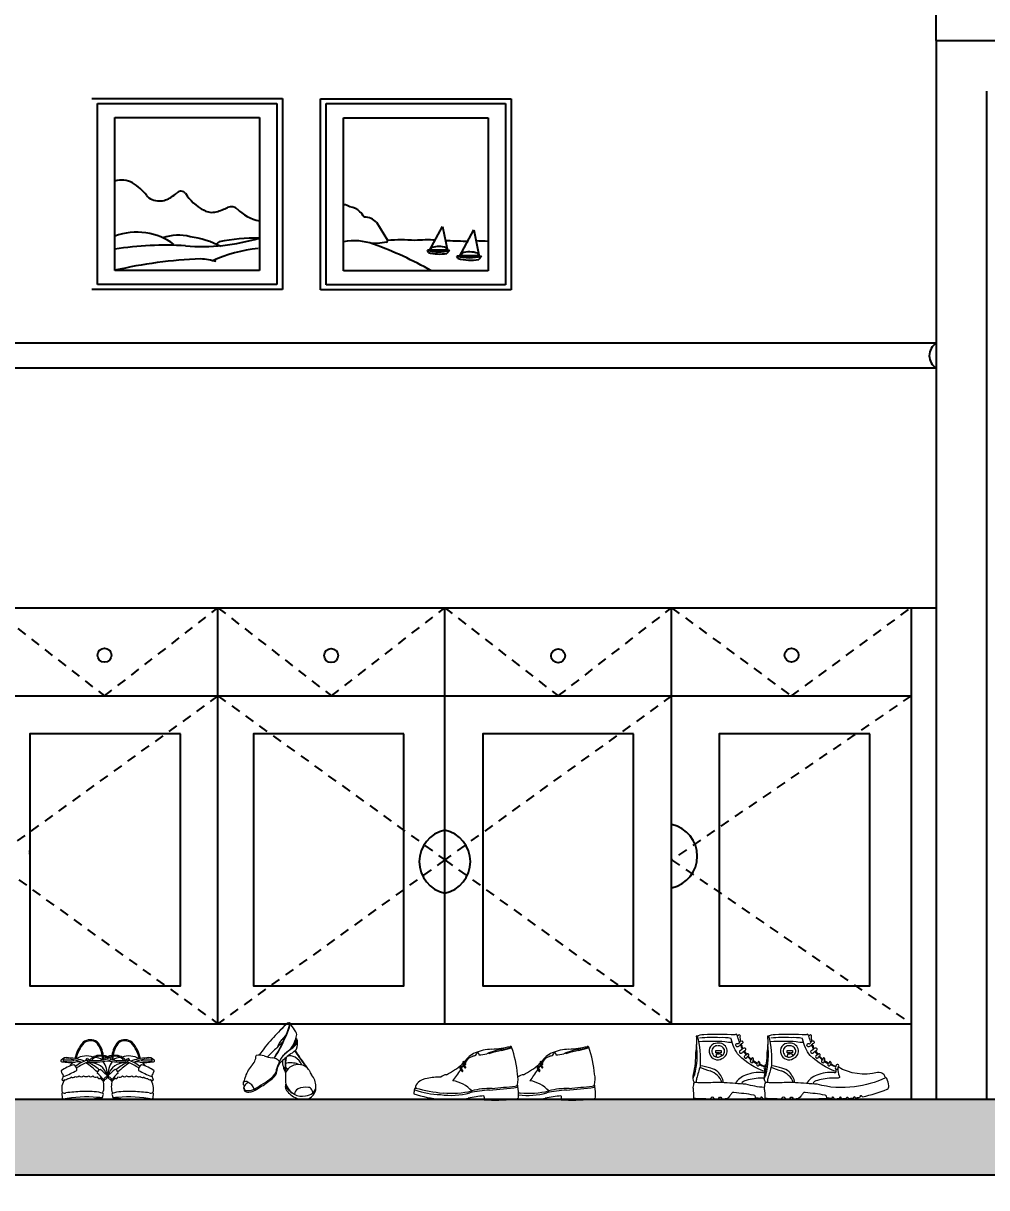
# Model space of a CAD drawing. Header units: feet. Extents: x 2272 to 4893, y 337 to 2916.
# Drawn here: x 2882.8 to 2959.3, y 1820.4 to 1912.8 of the extents above; entities that cross this region are included whole.
import ezdxf

# ---------------------------------------------------------------- set-up
doc = ezdxf.new("R2010")
doc.units = ezdxf.units.FT
doc.linetypes.add('JIS_02_0.7', pattern=[1.35, 0.75, -0.6])
doc.layers.add('cad-block.com', color=4, linetype='Continuous', lineweight=9)
doc.styles.get("Standard").update_dxf_attribs({"font": 'arial.ttf'})
doc.dimstyles.new('ISO-25', dxfattribs={"dimtxt": 2.5, "dimasz": 2.5, "dimexe": 1.25, "dimexo": 0.625, "dimtad": 1, "dimdec": 0, "dimlunit": 4, "dimtxsty": 'Standard', "dimcen": 2.5, "dimse1": 1, "dimse2": 1, "dimadec": 0, "dimazin": 0, "dimtfac": 1, "dimtdec": 0, "dimtmove": 0, "dimatfit": 3, "dimfxl": 1, "dimarcsym": 0})

# ---------------------------------------------------------------- blocks, each defined once
blk = doc.blocks.new('7')
at = {"layer": 'cad-block.com', "color": 20}
for centre, radius, start, end in [((5583.7, 14871.7), 74.4, 138.9442, 167.5065), ((5583.7, 14871.7), 72.1, 138.9442, 167.5065), ((5542.5, 14901), 24.7, 57.0768, 127.3678), ((5542.5, 14901), 22.4, 57.0768, 127.3678), ((5522.7, 14890.2), 43.4, 5.5276, 43.4895), ((5522.7, 14890.2), 45.7, 4.9849, 43.4895), ((5631.4, 14890.2), 45.7, 136.5105, 175.0151), ((5631.4, 14890.2), 43.4, 136.5105, 174.4724), ((5611.6, 14901), 24.7, 52.6322, 122.9232), ((5611.6, 14901), 22.4, 52.6322, 122.9232), ((5570.5, 14871.7), 72.1, 12.4935, 41.0558), ((5570.5, 14871.7), 74.4, 12.4935, 41.0558), ((5494.5, 14875.2), 14.7, 74.6811, 138.9378), ((5489.1, 14763.4), 126.3, 70.73, 85.7527), ((5535, 14851.7), 41.5, 71.1894, 121.2529), ((5561.2, 14867.1), 27.2, 88.786, 140.8868), ((5562, 14870), 22.6, 76.3652, 141.7391), ((5551.3, 14866.4), 23.6, 51.6514, 88.7356), ((5564.4, 14864), 30.4, 52.1351, 94.9948), ((5550.9, 14888.6), 15.7, 346.4834, 13.2228), ((5564.6, 14866.8), 25.3, 55.4141, 83.8417), ((5539.4, 14888.9), 29.4, 352.9545, 5.5313), ((5589.7, 14864), 30.4, 120.7917, 127.8649), ((5589.7, 14864), 30.4, 85.0052, 114.563), ((5589.6, 14866.8), 25.3, 96.1583, 112.2403), ((5614.7, 14888.9), 29.4, 174.4687, 187.0455), ((5592.2, 14870), 22.6, 38.2609, 103.6348), ((5603.2, 14888.6), 15.7, 166.7772, 193.5166), ((5602.8, 14866.4), 23.6, 91.2644, 128.3486), ((5592.9, 14867.1), 27.2, 39.1132, 91.214), ((5619.1, 14851.7), 41.5, 58.7471, 108.8106), ((5665.1, 14763.4), 126.3, 94.2473, 109.27), ((5659.6, 14875.2), 14.7, 41.0622, 105.3189), ((5484.6, 14883.4), 1.85, 126.8752, 278.823), ((5525.3, 14810.7), 66.8, 104.3418, 128.6826), ((5502.2, 14980.7), 100.6, 260.0509, 275.5472), ((5488.5, 14884.5), 1.3, 87.0433, 226.0678), ((5497.3, 14962.8), 79.8, 263.0133, 276.0443), ((5496.9, 14844.6), 42, 74.2479, 101.4332), ((5521.1, 14859.5), 24.3, 121.1352, 146.2367), ((5503.7, 14894.3), 11, 280.5029, 301.6422), ((5501.3, 14837), 48.7, 61.753, 81.7229), ((5503, 14865), 12, 354.2104, 61.4538), ((5517.3, 14864.9), 16.5, 64.6476, 108.6665), ((5555.9, 14817.6), 69.8, 107.5826, 128.4054), ((5592, 14746.4), 145.2, 112.6928, 122.3746), ((5534.8, 14884.8), 1.85, 125.2967, 218.7051), ((5441.7, 14739.7), 166.8, 46.6239, 56.7329), ((5537.2, 14883.5), 4.42, 109.2322, 141.235), ((5535.3, 14882.2), 1.97, 291.9885, 103.6744), ((5535.6, 14883), 4.66, 313.8807, 88.0951), ((5537.6, 14880.7), 1.62, 193.8798, 319.3546), ((5467, 14747.9), 150.1, 51.5682, 61.3996), ((5541.9, 14844.4), 35.3, 14.3402, 93.511), ((5550.6, 15007.1), 126.4, 265.1124, 284.3945), ((5550.5, 14991.7), 107.9, 264.4742, 285.2764), ((5563.7, 14858.4), 7.9, 102.4362, 177.9102), ((5518.9, 14805.3), 74.5, 38.191, 54.6694), ((5530.9, 14855.8), 45.4, 356.4465, 35.0697), ((5574.7, 14887.3), 3.7, 168.3421, 204.1391), ((5589.6, 14866.8), 25.3, 119.6188, 124.5859), ((5603.6, 14991.7), 107.9, 254.7236, 255.7428), ((5635.2, 14805.3), 74.5, 125.3306, 141.809), ((5603.5, 15007.1), 126.4, 257.9344, 274.8876), ((5623.3, 14855.8), 45.4, 144.9303, 183.5535), ((5612.2, 14844.4), 35.3, 86.489, 165.6598), ((5579.5, 14887.3), 3.7, 314.6753, 11.6579), ((5603.6, 14991.7), 107.9, 258.8874, 275.5258), ((5590.4, 14858.4), 7.9, 2.0898, 77.5638), ((5687.1, 14747.9), 150.1, 118.6004, 128.4318), ((5712.4, 14739.7), 166.8, 123.2671, 133.3761), ((5618.5, 14883), 4.66, 91.9049, 226.1193), ((5616.5, 14880.7), 1.62, 220.6454, 346.1202), ((5618.8, 14882.2), 1.97, 76.3256, 248.0115), ((5562.1, 14746.4), 145.2, 57.6254, 67.3072), ((5616.9, 14883.5), 4.42, 38.765, 70.7678), ((5598.2, 14817.6), 69.8, 51.5946, 72.4174), ((5619.3, 14884.8), 1.85, 321.2949, 54.7033), ((5652.8, 14837), 48.7, 98.2771, 118.247), ((5636.9, 14864.9), 16.5, 71.3335, 115.3524), ((5651.1, 14865), 12, 118.5462, 185.7896), ((5651.9, 14980.7), 100.6, 264.4528, 279.9491), ((5650.4, 14894.3), 11, 238.3578, 259.4971), ((5628.8, 14810.7), 66.8, 51.3174, 75.6582), ((5633, 14859.5), 24.3, 33.7633, 58.8648), ((5657.2, 14844.6), 42, 78.5668, 105.7521), ((5656.8, 14962.8), 79.8, 263.9557, 276.9867), ((5665.6, 14884.5), 1.3, 313.9322, 92.9567), ((5669.5, 14883.4), 1.85, 261.177, 53.1248), ((5510.7, 14868.9), 27.8, 192.3775, 218.776), ((5513.8, 14827.5), 29.2, 141.7239, 196.4633), ((5507.1, 14841), 22.5, 148.1838, 171.7335), ((5486.6, 14850.5), 6.58, 254.5208, 310.9122), ((4150.5, 17702.7), 3149.8, 295.1473, 295.6693), ((5492.4, 14849.4), 4.13, 248.7397, 340.4747), ((5498.4, 14854.1), 6.4, 251.0922, 328.2964), ((5507.1, 14854.6), 5.05, 229.6746, 327.2907), ((5514.8, 14858), 7.05, 240.5271, 313.3313), ((5523.9, 14857.6), 6.38, 228.0653, 317.6552), ((5533.9, 14859.9), 8.41, 231.6061, 308.3939), ((5543.2, 14856.3), 5.13, 215.6958, 317.86), ((5552.9, 14857.7), 7.56, 219.8477, 296.7445), ((5530.5, 14822.7), 43.9, 31.2815, 54.8502), ((5560, 14851.6), 3.84, 190.1271, 315.4144), ((5569.3, 14850.1), 6.62, 190.076, 256.1907), ((5532.8, 14831.8), 36.9, 339.3017, 18.7042), ((5569.2, 14844.5), 1.72, 208.6075, 42.151), ((5577.8, 14840.4), 11, 91.4483, 151.9801), ((5569, 14854.6), 9.08, 264.2127, 339.2158), ((5585.1, 14854.6), 9.08, 200.7842, 275.7873), ((5576.3, 14840.4), 11, 28.0199, 88.5517), ((5584.9, 14844.5), 1.72, 137.849, 331.3925), ((5621.3, 14831.8), 36.9, 161.2958, 200.6983), ((5623.6, 14822.7), 43.9, 125.1498, 148.7185), ((5584.8, 14850.1), 6.62, 283.8093, 349.924), ((5594.1, 14851.6), 3.84, 224.5856, 349.8729), ((5601.3, 14857.7), 7.56, 243.2555, 320.1523), ((5610.9, 14856.3), 5.13, 222.14, 324.3042), ((5620.3, 14859.9), 8.41, 231.6061, 308.3939), ((5630.2, 14857.6), 6.38, 222.3448, 311.9347), ((5639.3, 14858), 7.05, 226.6687, 299.4729), ((7003.6, 17702.7), 3149.8, 244.3307, 244.8527), ((5647, 14854.6), 5.05, 212.7093, 310.3254), ((5655.7, 14854.1), 6.4, 211.7036, 288.9078), ((5661.7, 14849.4), 4.13, 199.5253, 291.2603), ((5667.5, 14850.5), 6.58, 229.0878, 285.4792), ((5640.3, 14827.5), 29.2, 343.5367, 38.2761), ((5643.4, 14868.9), 27.8, 321.224, 347.6225), ((5647, 14841), 22.5, 8.2665, 31.8162), ((5489.6, 14815.9), 4.99, 138.9661, 218.1363), ((5490.3, 14831.1), 12.7, 249.2402, 282.5947), ((5540.7, 14449.4), 372.4, 92.4072, 97.3441), ((5534.1, 14538.2), 283.3, 85.0546, 91.8394), ((5569.5, 14853.7), 34.9, 251.7367, 266.3181), ((5584.6, 14853.7), 34.9, 273.6819, 288.2633), ((5620, 14538.2), 283.3, 88.1606, 94.9454), ((5613.4, 14449.4), 372.4, 82.6559, 87.5928), ((5663.8, 14831.1), 12.7, 257.4053, 290.7598), ((5664.5, 14815.9), 4.99, 321.8637, 41.0339), ((5492.3, 14810.6), 7.05, 161.5237, 218.7406), ((5535.1, 14546.2), 264.4, 85.3309, 100.5175), ((5520.7, 15086.8), 281, 264.2599, 278.8123), ((5549.8, 14693.1), 116.8, 81.934, 86.6533), ((5564, 14811.5), 3.5, 308.9862, 18.4703), ((5564, 14815.7), 4.5, 317.0847, 43.8763), ((5590.1, 14815.7), 4.5, 136.1237, 222.9153), ((5590.1, 14811.5), 3.5, 161.5297, 231.0138), ((5604.3, 14693.1), 116.8, 93.3467, 98.066), ((5633.4, 15086.8), 281, 261.1877, 275.7401), ((5619, 14546.2), 264.4, 79.4825, 94.6691), ((5661.8, 14810.6), 7.05, 321.2594, 18.4763)]:
    blk.add_arc(centre, radius, start, end, dxfattribs=at)
blk = doc.blocks.new('9')
at = {"layer": 'cad-block.com', "color": 20}
for centre, radius, start, end in [((10962.9, 10458), 6601.6, 136.4745, 137.07471), ((5659.8, 15182.4), 562.6, 328.013, 340.3036), ((6781.8, 14372), 874.5, 133.5148, 136.0164), ((5777, 15132.7), 437.2, 332.0799, 343.292), ((6197, 14986.1), 27.7, 104.4486, 138.5462), ((6195.2, 14988.7), 23.4, 102.2989, 131.7472), ((6132.7, 15016), 61.4, 337.7716, 353.8139), ((6192.4, 15009.4), 4.13, 324.9704, 123.1694), ((6191.3, 15009.4), 2.4, 356.459, 115.3521), ((5869.8, 14786.2), 396.4, 30.6514, 34.7743), ((6175.6, 14958.4), 46.1, 15.6976, 40.3565), ((6596, 14535.5), 627.2, 138.1358, 145.0286), ((6267.1, 14816.1), 160.5, 127.6903, 138.4175), ((6213.3, 14905.1), 67.3, 135.8939, 163.0044), ((6235.4, 14900.9), 86.9, 129.7097, 144.086), ((6130.9, 15011.8), 116.3, 306.1308, 319.661), ((6065, 15003.1), 157.6, 328.6751, 340.562), ((6156.5, 14981.4), 71.1, 311.6268, 330.032), ((6172.3, 14969), 53.9, 310.9719, 334.5764), ((6150.9, 14981.6), 69.9, 333.7291, 351.2336), ((6212.9, 14948.6), 5.82, 331.9137, 73.8983), ((6214.6, 14948.9), 7.08, 2.1125, 78.7689), ((6175.8, 14938.5), 47.1, 333.6796, 13.043), ((6210.4, 14944.4), 12, 319.211, 0.3711), ((6207.7, 14950.4), 14, 341.1802, 354.7485), ((6017.6, 14894.6), 53.2, 312.1633, 359.3859), ((6082.1, 14825.2), 69.7, 74.8236, 99.3394), ((6152.6, 15056.3), 172, 252.3053, 262.408), ((6552, 14472.5), 605.5, 131.9814, 136.5304), ((5887.4, 15060.2), 305.9, 324.8799, 334.4093), ((6224.5, 14848.4), 71.6, 131.5616, 160.4631), ((6527.7, 14466.1), 545.8, 127.1201, 131.898), ((6495.2, 14539.4), 480.4, 127.9911, 133.3999), ((5805.6, 15363.8), 592.6, 308.8045, 312.7146), ((6196, 14859.8), 32.7, 57.4644, 110.5699), ((6177.7, 14946), 49.3, 294.8554, 324.8558), ((6395.3, 15018.2), 212.1, 210.379, 218.2252), ((6396.6, 15018.9), 212.1, 210.2668, 218.2252), ((6151.1, 14774), 127.1, 140.3427, 162.7352), ((6124.1, 14840.4), 45.8, 44.1275, 82.777), ((6255.4, 14817), 112.9, 150.66, 166.0103), ((6198, 14834.8), 51.2, 132.776, 176.089), ((6204.7, 14869), 37.5, 168.3969, 206.8114), ((6192.9, 14862.6), 24.1, 206.0781, 228.8603), ((6183.5, 14849.4), 12.2, 167.8284, 216.8285), ((6681.2, 14863.5), 504.5, 177.6374, 182.1657), ((6224.8, 14809.1), 51.9, 81.1023, 153.5103), ((6100.6, 14842.1), 78.4, 352.8077, 5.6489), ((6437, 14855.6), 258.4, 172.9738, 181.2827), ((6218.1, 14880.2), 47.9, 214.4605, 228.8197), ((6200, 14863.9), 25.9, 214.7318, 235.2823), ((6197, 14781.7), 85.6, 89.9606, 102.2791), ((6194.6, 14769.8), 97.5, 75.7471, 88.5732), ((6177.4, 14830.9), 67.2, 25.44, 57.3095), ((6195.2, 14793.8), 74.3, 64.6034, 71.6288), ((5915.4, 14631.4), 404.3, 34.3815, 39.2023), ((5916.6, 14632.1), 404.3, 34.3815, 39.2023), ((6230.9, 14823.9), 36.5, 50.4037, 86.9925), ((5917.5, 14611.3), 414.3, 35.3634, 36.8418), ((5918.7, 14612), 414.3, 34.4754, 36.8418), ((6223.6, 14812.2), 50.2, 33.8166, 52.5013), ((8270, 14059.9), 2363, 161.4481, 161.8783), ((6000.9, 14955), 190, 297.9704, 309.3699), ((6076.2, 14869.6), 80.9, 300.9797, 324.3132), ((6082.5, 14865.2), 69, 304.2889, 331.8563), ((6125.3, 14836.4), 21.7, 319.9022, 5.0219), ((6113, 14845.1), 32.9, 337.7785, 358.7127), ((6193.9, 14845.6), 20.4, 189.7982, 220.8377), ((6204.1, 14841.3), 27.2, 173.3651, 199.4933), ((6276.6, 14821.8), 98.7, 173.9263, 187.0763), ((6229.8, 14803.3), 51.6, 172.8899, 194.0761), ((6313.6, 14852.7), 49.8, 194.6096, 216.419), ((6230.1, 14782.6), 59.3, 358.7071, 43.0604), ((6033.9, 14791.5), 10.3, 160.6197, 237.5182), ((6033.8, 14785.3), 13.6, 57.6685, 135.1526), ((6040.2, 14774.2), 14.7, 144.0648, 204.8888), ((6037.9, 14776.9), 11.3, 148.2568, 267.6058), ((6041.8, 14778.6), 18.3, 215.3959, 279.5007), ((6076, 14747.2), 59.5, 124.5336, 143.2207), ((6040.7, 14814), 48.5, 266.1611, 298.3969), ((6022.5, 14757.4), 43.6, 18.6751, 64.7755), ((6041.5, 14812.8), 52.4, 273.5947, 307.8999), ((5975.7, 14946.7), 196.2, 296.6762, 305.641), ((5883.3, 15113.4), 391.4, 299.1177, 306.8333), ((6201.5, 14779.8), 24, 168.7626, 213.4283), ((6188.5, 14784.8), 10.5, 145.9648, 218.4437), ((6242.1, 14810), 65.2, 197.1802, 241.2309), ((6241.3, 14820.3), 74.1, 214.5269, 245.6101), ((6262.1, 14831.8), 103.7, 218.9931, 245.2679), ((6237.4, 14749.1), 26.9, 119.5855, 172.1455), ((6253.9, 14694.4), 83.7, 84.5132, 110.8546), ((6260.3, 14761.1), 16.6, 28.5896, 84.7173), ((6244.9, 14777.6), 44.9, 296.6683, 344.0313), ((6242.4, 14753.6), 36, 6.5337, 25.3967), ((6261.7, 14780.1), 27.8, 306.4608, 2.4308), ((6235.1, 14777.7), 54.4, 346.8393, 2.5557), ((6239.6, 14804.9), 59.6, 240.9356, 281.1787), ((6242.1, 14807.8), 74, 251.5752, 288.067), ((6247.5, 14793.3), 47, 274.5619, 310.8079)]:
    blk.add_arc(centre, radius, start, end, dxfattribs=at)
blk = doc.blocks.new('36')
at = {"layer": 'cad-block.com', "color": 20}
for points in [[(4778.1, 13314.9, -0.039768), (4777.1, 13325.4, 0.611539), (4774.7, 13328.6, -0.342358), (4770.1, 13327.1, 0.885879), (4765.1, 13328.6, 0.029624), (4694.7, 13328.9, 0.079353), (4677.6, 13325.6, -0.064466), (4676.3, 13289.3, -0.051342), (4671.1, 13240.3, 0.2334), (4672.8, 13221.5)], [(4939, 13314.9, -0.039768), (4938, 13325.4, 0.611539), (4935.7, 13328.6, -0.342358), (4931.1, 13327.1, 0.885879), (4926, 13328.6, 0.029624), (4855.6, 13328.9, 0.079353), (4838.5, 13325.6, -0.064466), (4837.3, 13289.3, -0.051342), (4832, 13240.3, 0.2334), (4833.8, 13221.5)], [(4679.8, 13326.4, -0.079579), (4686.4, 13258.4, -0.012417), (4678.5, 13230.4, 0.109117), (4678.1, 13220.9, 0.109117)], [(4684.9, 13313.9, -0.038047), (4742.6, 13313.9, 0.121298), (4758.7, 13312.6)], [(4832, 13246.1, -0.10251), (4774.3, 13281.9, -0.111216), (4756.8, 13319.9, 0.3023), (4755.8, 13320.9, 0.061947), (4731.2, 13322.5, 0.030923), (4685.4, 13321.6)], [(4725.6, 13310, 0.549554), (4708.1, 13285.6, 0.485206), (4735.8, 13275.4, 0.40283), (4747, 13297.5, 0.367686), (4725, 13310)], [(4725.3, 13304, 0.555308), (4713.8, 13287.7, 0.506301), (4733.2, 13280.9, 0.414748), (4741.3, 13295.6, 0.364248), (4726.1, 13304.1)], [(4783.4, 13298.1, -0.131493), (4775.7, 13292.4, 0.470722), (4776.8, 13287.8, 0.480345), (4782.1, 13289.7, 0.010048), (4788.9, 13294.6, 0.515074), (4787.9, 13298.8, 0.174025), (4783.4, 13298.1, -0.042287), (4779.5, 13308.5, 0.199193), (4776.3, 13305.5, -0.24659), (4771.3, 13302, -0.628754), (4767.2, 13307.3, -0.41729), (4771.9, 13308.8, 0.193853), (4776.2, 13312.4, -0.388616), (4780.8, 13315.4, -0.057194), (4781.5, 13315, -0.323071), (4782.6, 13310.9, -0.41335), (4779.5, 13308.5)], [(4840.8, 13326.4, -0.079579), (4847.3, 13258.4, -0.012417), (4839.4, 13230.4, 0.109117), (4839.1, 13220.9, 0.109117)], [(4845.8, 13313.9, -0.038047), (4903.5, 13313.9, 0.121298), (4919.6, 13312.6)], [(4992.9, 13246.1, -0.10251), (4935.2, 13281.9, -0.111216), (4917.8, 13319.9, 0.3023), (4916.7, 13320.9, 0.061947), (4892.1, 13322.5, 0.030923), (4846.3, 13321.6)], [(4886.6, 13310, 0.549554), (4869.1, 13285.6, 0.485206), (4896.7, 13275.4, 0.40283), (4908, 13297.5, 0.367686), (4885.9, 13310)], [(4886.2, 13304, 0.555308), (4874.7, 13287.7, 0.506301), (4894.1, 13280.9, 0.414748), (4902.2, 13295.6, 0.364248), (4887, 13304.1)], [(4944.3, 13298.1, -0.131493), (4936.6, 13292.4, 0.470722), (4937.8, 13287.8, 0.480345), (4943, 13289.7, 0.010048), (4949.8, 13294.6, 0.515074), (4948.8, 13298.8, 0.174025), (4944.3, 13298.1, -0.042287), (4940.4, 13308.5, 0.199193), (4937.3, 13305.5, -0.24659), (4932.2, 13302, -0.628754), (4928.1, 13307.3, -0.41729), (4932.8, 13308.8, 0.193853), (4937.1, 13312.4, -0.388616), (4941.8, 13315.4, -0.057194), (4942.5, 13315, -0.323071), (4943.6, 13310.9, -0.41335), (4940.4, 13308.5)], [(4739.6, 13220.9, 0.152123), (4726.3, 13245.5, 0.102076), (4710.3, 13253.6, 0.037854), (4686.4, 13259.2)], [(4832.4, 13251.5, 0.104517), (4832, 13246.1, -0.7248), (4827.8, 13243.9, 0.124101), (4789.1, 13237.8, 0.183937), (4766, 13219)], [(4835.6, 13261.9, 0.251511), (4832.6, 13260.3, -0.200721), (4831.2, 13256.3, 0.626915), (4834, 13251.2, 0.626915)], [(4900.5, 13220.9, 0.152123), (4887.2, 13245.5, 0.102076), (4871.3, 13253.6, 0.037854), (4847.3, 13259.2)], [(4993.4, 13251.5, 0.104517), (4992.9, 13246.1, -0.7248), (4988.7, 13243.9, 0.124101), (4950, 13237.8, 0.183937), (4926.9, 13219)], [(4997.6, 13252.8, 0.110211), (5000.6, 13236.1, -0.65012), (4998.1, 13231.4, -0.006017), (4987.4, 13231.1, 0.087755), (4951.3, 13225.6, 0.255173), (4940.7, 13218.1)], [(5105.5, 13231.9, 0.029265), (5101.8, 13238.7, 0.254696), (5086.8, 13243.7, -0.197305), (4997.9, 13256.4)], [(4830.6, 13231.2, -0.002322), (4826.5, 13231.1, 0.087755), (4790.4, 13225.6, 0.255173), (4779.8, 13218.1)], [(4985.3, 13188.5, -0.141186), (4985.5, 13189, -0.315605), (4986.8, 13189, -0.099146), (4988.6, 13185.9, 0.191236), (4989.5, 13184.9, 0.09401), (4991.7, 13184.7, -0.020324), (4999.5, 13184.9, 0.239554), (5001.8, 13186.4, 0.05046), (5002.7, 13188.4, -0.565746), (5003.9, 13188.1, 0.093233), (5004.7, 13186, 0.154865), (5006, 13184.9, 0.10442), (5006.3, 13184.8, 0.006051), (5015.3, 13185, 0.158178), (5017.5, 13186.7, 0.056789), (5018.6, 13188.3, -0.573988), (5019.8, 13188.1, 0.043605), (5020.4, 13186.5, 0.401079), (5022.5, 13185.3, 0.006078), (5031.5, 13185.9, 0.241366), (5033.5, 13187.7, 0.060915), (5034, 13189.4, -0.5706), (5035.3, 13189.4, -0.049364), (5036.4, 13187.7, 0.257943), (5038, 13186.7, 0.007902), (5046.3, 13187.9, 0.240706), (5048.3, 13189.8, 0.058142), (5048.7, 13191.7, -0.565746), (5049.9, 13191.6, -0.050052), (5051.2, 13190.1, 0.253755), (5053.4, 13189.2, 0.055022), (5108.9, 13206.4, 0.354837), (5112.8, 13213.8, 0.043061), (5107.9, 13230.1, 0.692153), (5104.9, 13231.5, -0.078235), (5035, 13211.8, -0.108505), (4950.7, 13217.6, -0.008579), (4902, 13220.9, 0.012081), (4867.6, 13220.8, -0.052135), (4833.8, 13221.5, 0.069871), (4831.3, 13210.3, 0.006564), (4831.6, 13201.6, -0.08811), (4832.3, 13185.9, 0.006925), (4870, 13184.6, 0.240789), (4871.1, 13185.1), (4873.5, 13188.2, -0.32407), (4876.3, 13188.2), (4878.5, 13184.9, 0.222429), (4879.6, 13184.4)], [(4831.3, 13210.1, -0.053708), (4789.8, 13217.6, -0.008579), (4741.1, 13220.9, 0.012081), (4706.7, 13220.8, -0.052135), (4672.8, 13221.5, 0.069871), (4670.4, 13210.3, 0.006564), (4670.7, 13201.6, -0.08811), (4671.4, 13185.9, 0.006925), (4709.1, 13184.6, 0.240789), (4710.2, 13185.1), (4712.6, 13188.2, -0.32407), (4715.4, 13188.2), (4717.6, 13184.9, 0.222429), (4718.6, 13184.4)], [(4824.4, 13188.5, -0.144139), (4823.4, 13186.4, -0.161634), (4821.7, 13185.4, -0.006122), (4812.7, 13186, -0.328236), (4811.5, 13187.1, 0.021023), (4810.8, 13190.2, 0.387602), (4807.6, 13192.9, 0.020256), (4762.9, 13198.5, 0.297801), (4757.5, 13196.7, 0.020285), (4752.9, 13190.6, -0.274497), (4742.8, 13184.2, 0.008904), (4810.7, 13185.5, 0.287334), (4811.7, 13186.6)], [(4985.3, 13188.5, -0.144139), (4984.4, 13186.4, -0.161634), (4982.7, 13185.4, -0.006122), (4973.6, 13186, -0.328236), (4972.4, 13187.1, 0.021023), (4971.7, 13190.2, 0.387602), (4968.5, 13192.9, 0.020256), (4923.8, 13198.5, 0.297801), (4918.5, 13196.7, 0.020285), (4913.9, 13190.6, -0.274497), (4903.7, 13184.2, 0.008904), (4971.6, 13185.5, 0.287334), (4972.6, 13186.6)], [(4718.6, 13184.4, 0.001495), (4726.7, 13184.3, 0.237367), (4727.8, 13184.8), (4730.3, 13188.1, -0.32407), (4733.1, 13188.1), (4735.3, 13184.7, 0.222429), (4736.3, 13184.2, 0.001207), (4742.8, 13184.2, 0.001207)], [(4824.4, 13188.5, -0.141186), (4824.6, 13189, -0.315605), (4825.9, 13189, -0.099146), (4827.6, 13185.9, 0.191236), (4828.5, 13184.9, 0.09401), (4830.8, 13184.7, -0.020324), (4838.5, 13184.9, 0.146748), (4840.2, 13185.6, 0.146748)], [(4879.5, 13184.4, 0.001495), (4887.7, 13184.3, 0.237367), (4888.7, 13184.8), (4891.2, 13188.1, -0.32407), (4894, 13188.1), (4896.3, 13184.7, 0.222429), (4897.3, 13184.2, 0.001207), (4903.7, 13184.2, 0.001207)]]:
    blk.add_lwpolyline(points, format="xyb", dxfattribs=at)
for points in [[(4728.5, 13288.5), (4722.1, 13288.6), (4722.2, 13293.9), (4734.3, 13293.7), (4734.2, 13288.4), (4730.4, 13288.5)], [(4723.2, 13278.9), (4723.3, 13285.9), (4728.5, 13285.8)], [(4728.5, 13285.8), (4728.5, 13288.5)], [(4730.4, 13288.5), (4730.3, 13285.7)], [(4730.3, 13285.7), (4734, 13285.6), (4733.9, 13281.1)], [(4889.5, 13288.5), (4883, 13288.6), (4883.1, 13293.9), (4895.2, 13293.7), (4895.1, 13288.4), (4891.3, 13288.5)], [(4884.1, 13278.9), (4884.3, 13285.9), (4889.4, 13285.8)], [(4889.4, 13285.8), (4889.5, 13288.5)], [(4891.3, 13288.5), (4891.2, 13285.7)], [(4891.2, 13285.7), (4894.9, 13285.6), (4894.8, 13281.1)]]:
    blk.add_lwpolyline(points, dxfattribs=at)
for points in [[(4796.7, 13284.8, 0.267772), (4793.5, 13286.4, 0.112572), (4792.4, 13285.6, -0.354803), (4789.4, 13283, 0.155461), (4787.1, 13281.8, 1.352916), (4792.9, 13279, -0.103606), (4795.9, 13281.8, 0.333121)], [(4801, 13271.8, 1.770645), (4806.2, 13269.6, -0.100595), (4807.1, 13273, 0.436775), (4805.4, 13276.5, 0.539644), (4803.2, 13276, -0.301619)], [(4957.6, 13284.8, 0.267772), (4954.5, 13286.4, 0.112572), (4953.3, 13285.6, -0.354803), (4950.3, 13283, 0.155461), (4948, 13281.8, 1.352916), (4953.8, 13279, -0.103606), (4956.9, 13281.8, 0.333121)], [(4961.9, 13271.8, 1.770645), (4967.1, 13269.6, -0.100595), (4968, 13273, 0.436775), (4966.3, 13276.5, 0.539644), (4964.1, 13276, -0.301619)], [(4814.9, 13264.4, 1.624673), (4820.1, 13262.2, -0.254076), (4821.4, 13264.7, 0.393225), (4819.7, 13268.3, 0.676794), (4817.6, 13267, -0.28513)], [(4975.8, 13264.4, 1.624673), (4981, 13262.2, -0.254076), (4982.3, 13264.7, 0.393225), (4980.6, 13268.3, 0.676794), (4978.5, 13267, -0.28513)], [(4992.1, 13256.3, 1.357142), (4998, 13254.4, -0.336658), (4998.8, 13257.7, 0.341379), (4998.7, 13261.1, 0.444886), (4993.6, 13260.3, -0.200721)]]:
    blk.add_lwpolyline(points, format="xyb", close=True, dxfattribs=at)
for centre, radius, start, end in [((4506.1, 13283.8), 173.7, 344.9439, 7.8264), ((4671.3, 13284.2), 107.7, 15.8107, 23.4436), ((4850.5, 13333.3), 78.1, 194.6487, 196.2746), ((4850.5, 13333.3), 78.1, 199.9176, 208.31), ((4667, 13283.8), 173.7, 344.9439, 7.8264), ((4832.2, 13284.2), 107.7, 15.8107, 23.4436), ((5011.4, 13333.3), 78.1, 194.6487, 196.2746), ((5011.4, 13333.3), 78.1, 199.9176, 208.31), ((4850.5, 13333.3), 78.1, 212.4164, 219.8934), ((4843.2, 13326.1), 66.1, 210.4411, 219.1547), ((4851.8, 13333.7), 79.3, 222.7077, 230.7836), ((4843.2, 13326.1), 66.1, 222.9805, 232.3313), ((5011.4, 13333.3), 78.1, 212.4164, 219.8934), ((5004.1, 13326.1), 66.1, 210.4411, 219.1547), ((5012.8, 13333.7), 79.3, 222.7077, 230.7836), ((5004.1, 13326.1), 66.1, 222.9805, 232.3313), ((4750.3, 13392.9), 151.2, 244.7338, 254.201), ((4850.5, 13333.2), 78.1, 235.4737, 242.5181), ((4843.2, 13326), 66.1, 236.1855, 246.4173), ((4850.5, 13333.2), 78.1, 247.043, 256.2671), ((4843, 13295.8), 39, 235.0181, 254.2421), ((4911.2, 13392.9), 151.2, 244.7338, 254.201), ((5011.4, 13333.2), 78.1, 235.4737, 242.5181), ((5004.1, 13326), 66.1, 236.1855, 246.4173), ((5011.4, 13333.2), 78.1, 247.043, 256.2671), ((5003.9, 13295.8), 39, 235.0181, 254.2421), ((4899.6, 13119.9), 255.1, 152.2521, 154.2591), ((4695.5, 13206.6), 42.9, 20.1277, 71.5117), ((5060.5, 13119.9), 255.1, 152.2521, 154.2591), ((4856.5, 13206.6), 42.9, 20.1277, 71.5117)]:
    blk.add_arc(centre, radius, start, end, dxfattribs=at)
blk = doc.blocks.new('21')
at = {"layer": 'cad-block.com', "color": 20}
for centre, radius, start, end in [((4570.4, 13928.4), 82.9, 116.7574, 143.5295), ((4530, 14000.9), 7.17, 282.6577, 356.4154), ((4584.9, 13871.1), 141.1, 92.557, 111.5302), ((4540.1, 13998), 3.79, 23.2099, 140.4307), ((4546.5, 13997.8), 3.41, 149.7406, 195.826), ((4545.8, 14057.3), 60.5, 267.5502, 288.5017), ((4641.2, 13811.2), 203.5, 98.3274, 111.9636), ((4573.3, 14007.4), 6.67, 238.1694, 273.3444), ((4663.9, 13699.9), 314.1, 100.6227, 106.6923), ((4528, 14540.1), 530.4, 275.4778, 281.0295), ((4548.6, 14270.9), 268.4, 282.3346, 288.2628), ((4603.3, 14079.7), 67.7, 277.1448, 293.2614), ((4629.9, 14018.6), 1.03, 273.3444, 119.1608), ((4631.3, 14017.3), 2, 3.3444, 105.0405), ((4631.3, 14017.3), 2, 318.3534, 3.3444), ((4349.6, 13917.2), 300.8, 4.9981, 19.4437), ((4781.4, 13928.4), 82.9, 116.7574, 143.5295), ((4741, 14000.9), 7.17, 282.6577, 356.4154), ((4795.9, 13871.1), 141.1, 92.557, 111.5302), ((4751.1, 13998), 3.79, 23.2099, 140.4307), ((4757.5, 13997.8), 3.41, 149.7406, 195.826), ((4756.8, 14057.3), 60.5, 267.5502, 288.5017), ((4852.2, 13811.2), 203.5, 98.3274, 111.9636), ((4784.3, 14007.4), 6.67, 238.1694, 273.3444), ((4874.9, 13699.9), 314.1, 100.6227, 106.6923), ((4739, 14540.1), 530.4, 275.4778, 281.0295), ((4759.6, 14270.9), 268.4, 282.3346, 288.2628), ((4814.3, 14079.7), 67.7, 277.1448, 293.2614), ((4840.9, 14018.6), 1.03, 273.3444, 119.1608), ((4842.3, 14017.3), 2, 3.3444, 105.0405), ((4842.3, 14017.3), 2, 318.3534, 3.3444), ((4560.6, 13917.2), 300.8, 4.9981, 19.4437), ((4327.1, 14180.8), 270.6, 298.2313, 308.8868), ((4493, 13965.2), 1.66, 24.8126, 206.0579), ((4460.7, 13983.5), 42.7, 324.9199, 337.4538), ((4499.2, 13970.4), 2.24, 78.7152, 185.3959), ((4513.7, 13972.4), 14.1, 156.1176, 179.1525), ((4494.7, 13969.4), 5.84, 337.0297, 32.9821), ((4518.4, 13979.2), 21.9, 213.4812, 230.5381), ((4502.3, 13977.5), 1.5, 2.8279, 160.1052), ((4503.5, 13970.4), 2.07, 41.6154, 134.0286), ((4511.3, 13971.5), 9.26, 177.4746, 236.4431), ((4505.2, 13976.1), 2.12, 132.525, 246.6741), ((4504.6, 13969.7), 0.946, 115.2448, 275.2433), ((4504.7, 13971.1), 0.757, 225.5364, 61.4885), ((4512.8, 13984.5), 13.4, 230.8116, 245.9435), ((4504.9, 13971.4), 2.62, 265.1008, 20.3326), ((4533.2, 13965), 28.5, 104.4524, 163.6145), ((4534.5, 13967.9), 26.2, 96.3972, 108.7669), ((4538.1, 14180.8), 270.6, 298.2313, 308.8868), ((4704, 13965.2), 1.66, 24.8126, 206.0579), ((4671.7, 13983.5), 42.7, 324.9199, 337.4538), ((4710.2, 13970.4), 2.24, 78.7152, 185.3959), ((4724.7, 13972.4), 14.1, 156.1176, 179.1525), ((4705.7, 13969.4), 5.84, 337.0297, 32.9821), ((4729.4, 13979.2), 21.9, 213.4812, 230.5381), ((4713.3, 13977.5), 1.5, 2.8279, 160.1052), ((4714.5, 13970.4), 2.07, 41.6154, 134.0286), ((4722.3, 13971.5), 9.26, 177.4746, 236.4431), ((4716.2, 13976.1), 2.12, 132.525, 246.6741), ((4715.6, 13969.7), 0.946, 115.2448, 275.2433), ((4715.7, 13971.1), 0.757, 225.5364, 61.4885), ((4723.8, 13984.5), 13.4, 230.8116, 245.9435), ((4715.9, 13971.4), 2.62, 265.1008, 20.3326), ((4744.2, 13965), 28.5, 104.4524, 163.6145), ((4745.5, 13967.9), 26.2, 96.3972, 108.7669), ((4436.3, 13785.1), 150.8, 88.8921, 103.1385), ((4455.2, 13919.2), 23.1, 90.2664, 133.8725), ((4113.2, 14200), 452.1, 322.6402, 327.2871), ((4506.4, 13963.1), 14.9, 174.6149, 233.4846), ((4508.2, 13964.5), 13.7, 174.0106, 231.1729), ((4497.6, 13953.2), 2.09, 268.1732, 17.6107), ((4506.4, 13963.3), 2.18, 208.2938, 312.6682), ((4506.6, 13962.4), 1.43, 333.007, 105.7875), ((4592.1, 13929.8), 58.8, 344.784, 13.4058), ((4666.2, 13919.2), 23.1, 90.2664, 133.8725), ((4324.2, 14200), 452.1, 322.6402, 327.2871), ((4717.4, 13963.1), 14.9, 174.6149, 233.4846), ((4719.2, 13964.5), 13.7, 174.0106, 231.1729), ((4708.6, 13953.2), 2.09, 268.1732, 17.6107), ((4717.4, 13963.3), 2.18, 208.2938, 312.6682), ((4717.6, 13962.4), 1.43, 333.007, 105.7875), ((4803.1, 13929.8), 58.8, 344.784, 13.4058), ((4370.1, 13903.1), 2.76, 82.7906, 221.6205), ((4384.3, 13908.3), 14.1, 118.4558, 190.0783), ((4476.1, 14274.9), 383.9, 254.0162, 265.4369), ((4403.8, 13896), 36, 92.972, 136.8229), ((4459.7, 13840.3), 86.3, 41.7148, 81.4766), ((4572.5, 13731.2), 173.4, 87.6644, 106.1773), ((4517.6, 14843.6), 944.9, 273.3304, 277.9742), ((3824.4, 21426.3), 7559.6, 275.73308, 276.21766), ((4643.4, 13917.3), 6.19, 267.8866, 331.8199), ((4645.9, 13911.2), 4.31, 309.3979, 47.9511), ((4495.6, 13886), 156.6, 357.6139, 9.2251), ((4670.7, 13840.3), 86.3, 41.7148, 81.4766), ((4783.5, 13731.2), 173.4, 87.6644, 106.1773), ((4728.6, 14843.6), 944.9, 273.3304, 277.9742), ((4035.4, 21426.3), 7559.6, 275.73308, 276.21766), ((4854.4, 13917.3), 6.19, 267.8866, 331.8199), ((4856.9, 13911.2), 4.31, 309.3979, 47.9511), ((4706.6, 13886), 156.6, 357.6139, 9.2251), ((4400, 13892), 34.4, 161.4167, 183.5681), ((4465.1, 14194.3), 320.3, 251.9034, 278.8319), ((4441.7, 14096.6), 208.8, 249.3305, 269.0315), ((4466.6, 14080.1), 194.4, 261.6013, 285.4567), ((4467, 14149.8), 258.4, 265.2605, 282.7872), ((4574, 13626.7), 258.1, 93.6828, 103.3853), ((4592, 13561.1), 339.8, 93.2902, 102.5101), ((4543.7, 13878), 15.1, 342.2578, 24.4311), ((4584.7, 14554.9), 682, 267.7576, 274.5322), ((4638.3, 13898.9), 23.9, 270.7869, 305.4691), ((4676.1, 14194.3), 320.3, 264.1854, 278.8319), ((4687.1, 14274.9), 383.9, 264.7675, 265.4369), ((4677.6, 14080.1), 194.4, 262.5161, 285.4567), ((4677.9, 14149.8), 258.4, 265.2605, 282.7872), ((4785, 13626.7), 258.1, 93.6828, 103.3853), ((4803, 13561.1), 339.8, 93.2902, 102.5101), ((4754.7, 13878), 15.1, 342.2578, 24.4311), ((4795.7, 14554.9), 682, 267.7576, 274.5322), ((4849.3, 13898.9), 23.9, 270.7869, 305.4691)]:
    blk.add_arc(centre, radius, start, end, dxfattribs=at)
blk = doc.blocks.new('*D164')
at = {"color": 0, "lineweight": -2, "transparency": 16777216}
blk.add_line((2882.794, 1815.337), (2895.794, 1815.337), dxfattribs=at)
at = {"color": 0, "transparency": 16777216}
for points in [[(2882.794, 1815.754), (2882.794, 1814.92), (2880.294, 1815.337)], [(2895.794, 1815.754), (2895.794, 1814.92), (2898.294, 1815.337)]]:
    blk.add_solid(points, dxfattribs=at)
at = {"layer": 'Defpoints', "color": 0, "transparency": 16777216}
for p in [(2880.294, 1833.413), (2898.294, 1833.413), (2898.294, 1815.337)]:
    blk.add_point(p, dxfattribs=at)
at = {"color": 0, "transparency": 16777216, "insert": (2889.294, 1817.239), "char_height": 2.5, "attachment_point": 5}
blk.add_mtext('1\'-6"', dxfattribs=at)
blk = doc.blocks.new('*D165')
at = {"color": 0, "lineweight": -2, "transparency": 16777216}
blk.add_line((2900.794, 1815.253), (2913.794, 1815.253), dxfattribs=at)
at = {"color": 0, "transparency": 16777216}
for points in [[(2900.794, 1815.67), (2900.794, 1814.837), (2898.294, 1815.253)], [(2913.794, 1815.67), (2913.794, 1814.837), (2916.294, 1815.253)]]:
    blk.add_solid(points, dxfattribs=at)
at = {"layer": 'Defpoints', "color": 0, "transparency": 16777216}
for p in [(2898.294, 1833.413), (2916.294, 1833.413), (2916.294, 1815.253)]:
    blk.add_point(p, dxfattribs=at)
at = {"color": 0, "transparency": 16777216, "insert": (2907.294, 1817.155), "char_height": 2.5, "attachment_point": 5}
blk.add_mtext('1\'-6"', dxfattribs=at)
blk = doc.blocks.new('*D166')
at = {"color": 0, "lineweight": -2, "transparency": 16777216}
blk.add_line((2918.794, 1815.421), (2931.794, 1815.421), dxfattribs=at)
at = {"color": 0, "transparency": 16777216}
for points in [[(2918.794, 1815.837), (2918.794, 1815.004), (2916.294, 1815.421)], [(2931.794, 1815.837), (2931.794, 1815.004), (2934.294, 1815.421)]]:
    blk.add_solid(points, dxfattribs=at)
at = {"layer": 'Defpoints', "color": 0, "transparency": 16777216}
for p in [(2916.294, 1833.413), (2934.294, 1833.413), (2934.294, 1815.421)]:
    blk.add_point(p, dxfattribs=at)
at = {"color": 0, "transparency": 16777216, "insert": (2925.294, 1817.322), "char_height": 2.5, "attachment_point": 5}
blk.add_mtext('1\'-6"', dxfattribs=at)
blk = doc.blocks.new('*D167')
at = {"color": 0, "lineweight": -2, "transparency": 16777216}
blk.add_line((2936.794, 1815.588), (2950.794, 1815.588), dxfattribs=at)
at = {"color": 0, "transparency": 16777216}
for points in [[(2936.794, 1816.005), (2936.794, 1815.171), (2934.294, 1815.588)], [(2950.794, 1816.005), (2950.794, 1815.171), (2953.294, 1815.588)]]:
    blk.add_solid(points, dxfattribs=at)
at = {"layer": 'Defpoints', "color": 0, "transparency": 16777216}
for p in [(2934.294, 1833.413), (2953.294, 1833.413), (2953.294, 1815.588)]:
    blk.add_point(p, dxfattribs=at)
at = {"color": 0, "transparency": 16777216, "insert": (2943.794, 1817.468), "char_height": 2.5, "attachment_point": 5}
blk.add_mtext('1\'-7"', dxfattribs=at)

msp = doc.modelspace()

# ---------------------------------------------------------------- hatches: boundary and pattern name
at = {"true_color": 0x105689}
h = msp.add_hatch(dxfattribs=at)
h.set_pattern_fill('AR-CONC', color=146, scale=0.04)
h.set_pattern_definition([(50, (-143.341, 1086.6236), (7.287387, -0.637563), [0.762, -8.382]), (355, (-143.341, 1086.6236), (-1.409737, 7.642274), [0.6096, -6.705623]), (100.45144, (-142.734, 1086.5704), (5.87765, 7.00471), [0.6476, -7.12361]), (46.1842, (-143.341, 1088.656), (10.843162, -1.681693), [1.143, -12.573]), (96.63556, (-142.437, 1088.515), (9.496165, 9.897045), [0.9714, -10.685424]), (351.18415, (-143.341, 1088.656), (9.496165, 9.897045), [0.9144, -10.05839]), (21, (-142.325, 1088.1476), (6.064576, -4.090608), [0.762, -8.382]), (326, (-142.325, 1088.1476), (2.472081, 7.367519), [0.6096, -6.7056]), (71.45144, (-141.82, 1087.807), (8.536657, 3.27691), [0.6476, -7.123598]), (37.5, (-143.341, 1086.6236), (0.1235441, 3.3822016), [0, -6.62432, 0, -6.8072, 0, -6.731]), (7.5, (-143.341, 1086.6236), (2.6727865, 4.007223), [0, -3.88112, 0, -6.47192, 0, -2.5654]), (327.5, (-145.6068, 1086.6236), (5.4236238, -0.2291498), [0, -2.54, 0, -7.9248, 0, -10.5156]), (317.5, (-146.623, 1086.6236), (5.925167, 1.0170596), [0, -3.302, 0, -5.26288, 0, -7.4676])])
h.paths.add_polyline_path([(2997.054, 1953.413), (2854.294, 1953.413), (2854.294, 1947.413), (2862.294, 1947.413), (2989.054, 1947.413), (2997.054, 1947.413)])
h.paths.add_polyline_path([(2997.054, 1827.413), (2989.054, 1827.413), (2862.294, 1827.413), (2854.294, 1827.413), (2854.294, 1821.413), (2997.054, 1821.413)])

# ---------------------------------------------------------------- linework, layer by layer
at = {"color": 242, "true_color": 0xcd2027}
for p, q in [((2955.294, 1911.413), (2955.294, 1935.413)), ((2955.294, 1911.413), (2989.054, 1911.413)), ((2955.294, 1911.413), (2955.294, 1866.413)), ((2959.294, 1827.413), (2959.294, 1907.413)), ((2888.276, 1906.814), (2903.42, 1906.814)), ((2888.735, 1906.435), (2902.961, 1906.435)), ((2888.735, 1892.048), (2888.735, 1906.435)), ((2902.961, 1906.435), (2902.961, 1892.048)), ((2903.42, 1906.814), (2903.42, 1891.67)), ((2906.427, 1891.643), (2906.427, 1906.788)), ((2906.427, 1906.788), (2921.571, 1906.788)), ((2906.886, 1892.022), (2906.886, 1906.409)), ((2906.886, 1906.409), (2921.112, 1906.409)), ((2921.112, 1906.409), (2921.112, 1892.022)), ((2921.571, 1906.788), (2921.571, 1891.643)), ((2890.112, 1905.3), (2901.585, 1905.3)), ((2890.112, 1893.184), (2890.112, 1905.3)), ((2901.585, 1905.3), (2901.585, 1893.184)), ((2908.262, 1893.158), (2908.262, 1905.273)), ((2908.262, 1905.273), (2919.735, 1905.273)), ((2919.735, 1905.273), (2919.735, 1893.158)), ((2910.868, 1897.011), (2911.74, 1895.587)), ((2915.086, 1894.756), (2916.108, 1896.654)), ((2916.108, 1896.654), (2916.503, 1894.756)), ((2917.454, 1894.295), (2918.589, 1896.404)), ((2918.589, 1896.404), (2919.028, 1894.295)), ((2911.151, 1895.344), (2910.443, 1895.323)), ((2911.682, 1895.42), (2911.151, 1895.344)), ((2915.133, 1894.746), (2915.276, 1894.99)), ((2916.395, 1894.973), (2916.451, 1894.749)), ((2914.991, 1894.607), (2914.912, 1894.775)), ((2915.086, 1894.756), (2914.912, 1894.775)), ((2916.498, 1894.78), (2916.672, 1894.775)), ((2917.348, 1894.129), (2917.26, 1894.316)), ((2917.454, 1894.295), (2917.26, 1894.316)), ((2917.506, 1894.284), (2917.665, 1894.555)), ((2918.908, 1894.536), (2918.97, 1894.287)), ((2919.023, 1894.322), (2919.216, 1894.316)), ((2901.585, 1893.184), (2890.112, 1893.184)), ((2919.735, 1893.158), (2908.262, 1893.158)), ((2903.42, 1891.67), (2888.276, 1891.67)), ((2902.961, 1892.048), (2888.735, 1892.048)), ((2921.571, 1891.643), (2906.427, 1891.643)), ((2921.112, 1892.022), (2906.886, 1892.022)), ((2955.294, 1887.413), (2862.294, 1887.413)), ((2955.294, 1885.413), (2862.294, 1885.413))]:
    msp.add_line(p, q, dxfattribs=at)
at = {"color": 2}
for p, q in [((2862.294, 1866.413), (2953.294, 1866.413)), ((2898.294, 1833.413), (2898.294, 1866.413)), ((2916.294, 1833.413), (2916.294, 1866.413)), ((2934.294, 1833.413), (2934.294, 1866.413)), ((2953.294, 1866.413), (2953.294, 1833.413)), ((2953.294, 1866.413), (2955.294, 1866.412)), ((2955.294, 1866.413), (2955.294, 1827.413)), ((2862.294, 1859.413), (2953.294, 1859.413)), ((2862.294, 1833.413), (2953.294, 1833.413)), ((2953.294, 1833.413), (2953.294, 1827.413))]:
    msp.add_line(p, q, dxfattribs=at)
at = {"color": 146, "linetype": 'JIS_02_0.7', "true_color": 0x105689}
for p, q in [((2880.294, 1866.413), (2889.294, 1859.413)), ((2889.294, 1859.413), (2898.294, 1866.413)), ((2898.294, 1866.413), (2907.294, 1859.413)), ((2907.294, 1859.413), (2916.294, 1866.413)), ((2916.294, 1866.413), (2925.294, 1859.413)), ((2925.294, 1859.413), (2934.294, 1866.413)), ((2934.294, 1866.413), (2943.794, 1859.413)), ((2943.794, 1859.413), (2953.294, 1866.413)), ((2898.294, 1859.413), (2880.294, 1846.413)), ((2898.294, 1859.413), (2916.294, 1846.413)), ((2934.294, 1859.413), (2916.294, 1846.413)), ((2953.294, 1859.413), (2934.294, 1846.413)), ((2880.294, 1846.413), (2898.294, 1833.413)), ((2916.294, 1846.413), (2898.294, 1833.413)), ((2916.294, 1846.413), (2934.294, 1833.413)), ((2934.294, 1846.413), (2953.294, 1833.413))]:
    msp.add_line(p, q, dxfattribs=at)
at = {"color": 146, "true_color": 0x105689}
for p, q in [((2862.294, 1827.413), (2989.054, 1827.413)), ((2854.294, 1821.413), (2997.054, 1821.413))]:
    msp.add_line(p, q, dxfattribs=at)
msp.add_line((2955.294, 1827.413), (2959.294, 1827.413))
at = {"color": 2}
for points in [[(2895.321, 1856.416), (2888.446, 1856.416), (2883.377, 1856.416), (2883.377, 1847.166), (2883.377, 1836.414), (2889.138, 1836.414), (2895.321, 1836.414), (2895.321, 1847.549)], [(2913.055, 1856.416), (2906.18, 1856.416), (2901.111, 1856.416), (2901.111, 1847.166), (2901.111, 1836.414), (2906.872, 1836.414), (2913.055, 1836.414), (2913.055, 1847.549)], [(2931.262, 1856.416), (2924.387, 1856.416), (2919.317, 1856.416), (2919.317, 1847.166), (2919.317, 1836.414), (2925.079, 1836.414), (2931.262, 1836.414), (2931.262, 1847.549)], [(2950.021, 1856.416), (2943.145, 1856.416), (2938.076, 1856.416), (2938.076, 1847.166), (2938.076, 1836.414), (2943.837, 1836.414), (2950.021, 1836.414), (2950.021, 1847.549)]]:
    msp.add_lwpolyline(points, close=True, dxfattribs=at)
for centre in [(2889.29, 1862.645), (2907.273, 1862.618), (2925.281, 1862.6), (2943.812, 1862.647)]:
    msp.add_circle(centre, 0.553, dxfattribs=at)
at = {"color": 242, "true_color": 0xcd2027}
msp.add_arc((2955.909, 1886.413), 1.174, 121.59162, 238.40838, dxfattribs=at)
at = {"color": 2}
for centre, start, end in [((2916.818, 1846.267), 102.001, 257.999), ((2915.767, 1846.267), 282.001, 77.999), ((2933.773, 1846.703), 282.001, 77.999), ((2880.825, 1847.016), 356.64268, 3.35732)]:
    msp.add_arc(centre, 2.556, start, end, dxfattribs=at)
at = {"color": 242, "true_color": 0xcd2027}
for centre, major_axis, start_param, end_param in [((2890.628, 1899.075), (1.54, 0), 0.959264, 1.912932), ((2889.221, 1897.42), (-3.991, 0), 3.69317, 4.100856), ((2893.613, 1899.649), (-1.165, 0), 0.551577, 1.610627), ((2893.599, 1899.925), (1.501, 0), -1.530966, -0.876703), ((2892.172, 1901.528), (-3.91, 0), 2.22762, 2.395234), ((2895.363, 1899.133), (-0.406, 0), 3.683001, 5.621996), ((2899.35, 1900.775), (-4.053, 0), 0.455336, 1.008817), ((2897.814, 1898.692), (1.098, 0), 4.10849, 5.032671), ((2896.762, 1901.308), (4.439, 0), -1.250514, -1.026745), ((2899.363, 1897.762), (0.584, 0), 0.667261, 2.114848), ((2902.438, 1899.761), (3.331, 0), 3.808854, 4.453168), ((2908.285, 1897.841), (-0.657, 0), 3.894676, 4.746937), ((2908.655, 1897.298), (1.113, 0), 0.629661, 1.472447), ((2901.069, 1892.738), (-10.499, 0), 3.711895, 3.771253), ((2909.863, 1896.363), (1.276, 0), 0.663299, 1.536652), ((2891.858, 1892.725), (4.225, 0), 0.805177, 1.996796), ((2895.161, 1893.527), (2.97, 0), 1.251806, 2.003877), ((2894.797, 1890.086), (-7.111, 0), 4.161596, 4.529258), ((2894.201, 1877.263), (21.717, 0), 1.500848, 1.760217), ((2897.108, 1905.375), (-12.489, 0), 1.459296, 1.935695), ((2903.132, 1885.591), (11.428, 0), 1.71554, 2.051238), ((2898.875, 1894.865), (-0.851, 0), -0.969947, -0.554758), ((2901.519, 1884.76), (-13.321, 0), 4.708932, 4.949187), ((2909.13, 1892.464), (3.713, 0), 1.156363, 1.806807), ((2899.204, 1873.849), (-28.363, 0), 4.112084, 4.297955), ((2911.62, 1895.525), (-0.141, 0), 2.000564, 3.702704), ((2912.833, 1885.14), (12.673, 0), 1.485641, 1.655951), ((2914.875, 1887.37), (-9.971, 0), 4.643362, 4.809174), ((2915.811, 1893.869), (1.46, 0), 1.159435, 1.94571), ((2915.218, 1908.192), (15.37, 0), -1.497855, -1.485641), ((2918.592, 1920.051), (-29.761, 0), 1.501302, 1.556413), ((2901.73, 1586.154), (375.375, 0), 1.522808, 1.525425), ((2898.416, 1868.767), (30.741, 0), 1.619846, 1.844103), ((2895.905, 1887.527), (8.027, 0), 1.285744, 1.445311), ((2915.792, 1896.975), (-2.809, 0), 1.252077, 1.889515), ((2915.747, 1883.621), (-13.545, 0), 4.760079, 4.773844), ((2915.913, 1896.76), (-2.768, 0), 1.231339, 1.772496), ((2915.844, 1883.216), (-14.013, 0), 4.766341, 4.766504), ((2915.795, 1897.008), (2.82, 0), 4.45852, 4.966258), ((2915.844, 1883.216), (-14.013, 0), 4.669423, 4.762588), ((2915.747, 1883.621), (-13.545, 0), 4.661012, 4.756255), ((2987.036, 1855.761), (-84.779, 0), -0.591725, -0.587392), ((2915.844, 1883.216), (-14.013, 0), 4.665362, 4.665486), ((2918.238, 1896.761), (3.121, 0), 4.39367, 5.031108), ((2918.188, 1881.923), (15.05, 0), 1.618486, 1.632252), ((2918.373, 1896.522), (3.075, 0), 4.372931, 4.914089), ((2918.296, 1881.473), (-15.57, 0), 4.766341, 4.766504), ((2918.241, 1896.797), (3.134, 0), 4.45852, 4.966258), ((2918.296, 1881.473), (-15.57, 0), 4.669423, 4.762588), ((2918.188, 1881.923), (15.05, 0), 1.51942, 1.614663), ((2918.259, 1893.309), (1.623, 0), 1.159435, 1.94571), ((2997.399, 1850.967), (-94.199, 0), -0.591725, -0.587392), ((2918.296, 1881.473), (-15.57, 0), 4.665362, 4.665486)]:
    msp.add_ellipse(centre, major_axis=major_axis, ratio=0.825, start_param=start_param, end_param=end_param, dxfattribs=at)

# ---------------------------------------------------------------- block references
at = {"layer": 'cad-block.com', "color": 2}
for name, p, xscale, yscale, zscale in [('9', (2769.463, 1507.399), 0.02171931134251747, 0.02171931134251747, 0.02171931134251747), ('7', (2669.795, 1244.035), 0.03940185639467064, 0.03940185639467064, 0.03940185639467064), ('36', (2771.852, 1364.097), 0.03514388105546215, 0.03514388105546215, 0.03514388105546215), ('21', (2787.359, 1425.414), 0.02897290418250128, 0.02897290418250128, 0.02897290418250128)]:
    msp.add_blockref(name, p, dxfattribs=dict(at, xscale=xscale, yscale=yscale, zscale=zscale))

# ---------------------------------------------------------------- dimensions: what is measured, and where the dimension line sits
at = {"color": 85, "true_color": 0x58ba48}
for base, p1, p2, picture, middle in [((2898.294, 1815.337), (2880.294, 1833.413), (2898.294, 1833.413), '*D164', (2889.294, 1817.239)), ((2916.294, 1815.253), (2898.294, 1833.413), (2916.294, 1833.413), '*D165', (2907.294, 1817.155)), ((2934.294, 1815.421), (2916.294, 1833.413), (2934.294, 1833.413), '*D166', (2925.294, 1817.322)), ((2953.294, 1815.588), (2934.294, 1833.413), (2953.294, 1833.413), '*D167', (2943.794, 1817.468))]:
    dim = msp.add_linear_dim(base=base, p1=p1, p2=p2, dimstyle='ISO-25', dxfattribs=at)
    dim.commit()
    dim.dimension.update_dxf_attribs({"geometry": picture, "text_midpoint": middle})

doc.saveas('drawing.dxf')
